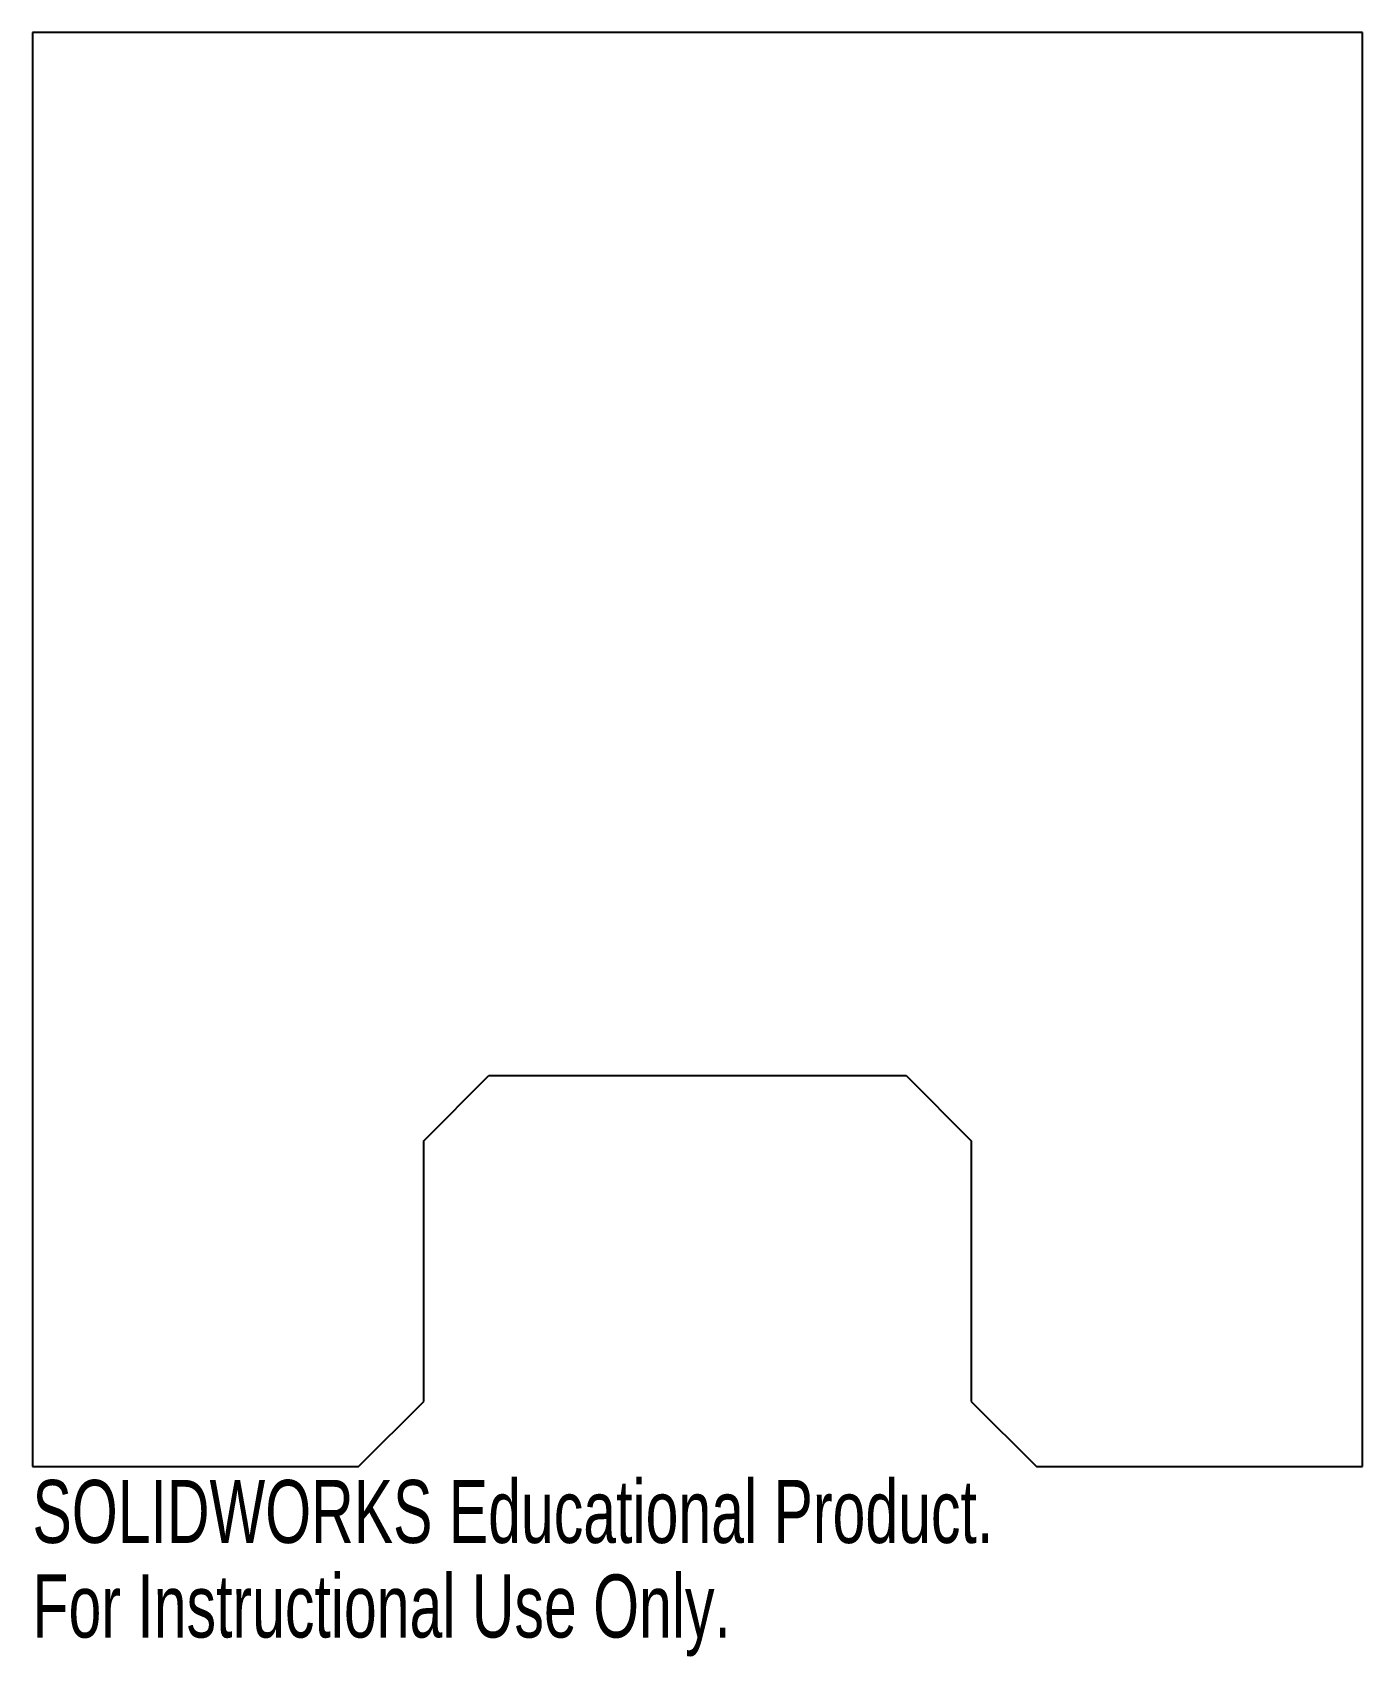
# Model space of a CAD drawing. Header units: millimetres. Extents: x 110 to 212, y 57 to 182.
import ezdxf

# ---------------------------------------------------------------- set-up
doc = ezdxf.new("R2010")
doc.units = ezdxf.units.MM
doc.styles.add('SLDTEXTSTYLE0', font='TXT', dxfattribs={"width": 0.7})

msp = doc.modelspace()

# ---------------------------------------------------------------- linework, layer by layer
at = {"color": 7, "linetype": 'Continuous', "lineweight": 25}
for p, q in [((212, 182), (110, 182)), ((110, 182), (110, 72)), ((212, 72), (212, 182)), ((140, 97), (145, 102)), ((145, 102), (177, 102)), ((177, 102), (182, 97)), ((140, 77), (140, 97)), ((182, 97), (182, 77)), ((135, 72), (140, 77)), ((182, 77), (187, 72)), ((110, 72), (135, 72)), ((187, 72), (212, 72))]:
    msp.add_line(p, q, dxfattribs=at)

# ---------------------------------------------------------------- texts
at = {"color": 7, "linetype": 'Continuous', "char_height": 4.8336, "attachment_point": 1, "style": 'SLDTEXTSTYLE0'}
for s, insert in [('SOLIDWORKS Educational Product.', (110, 70.98)), ('For Instructional Use Only.', (110, 63.73))]:
    msp.add_mtext(s, dxfattribs=dict(at, insert=insert))

doc.saveas('drawing.dxf')
